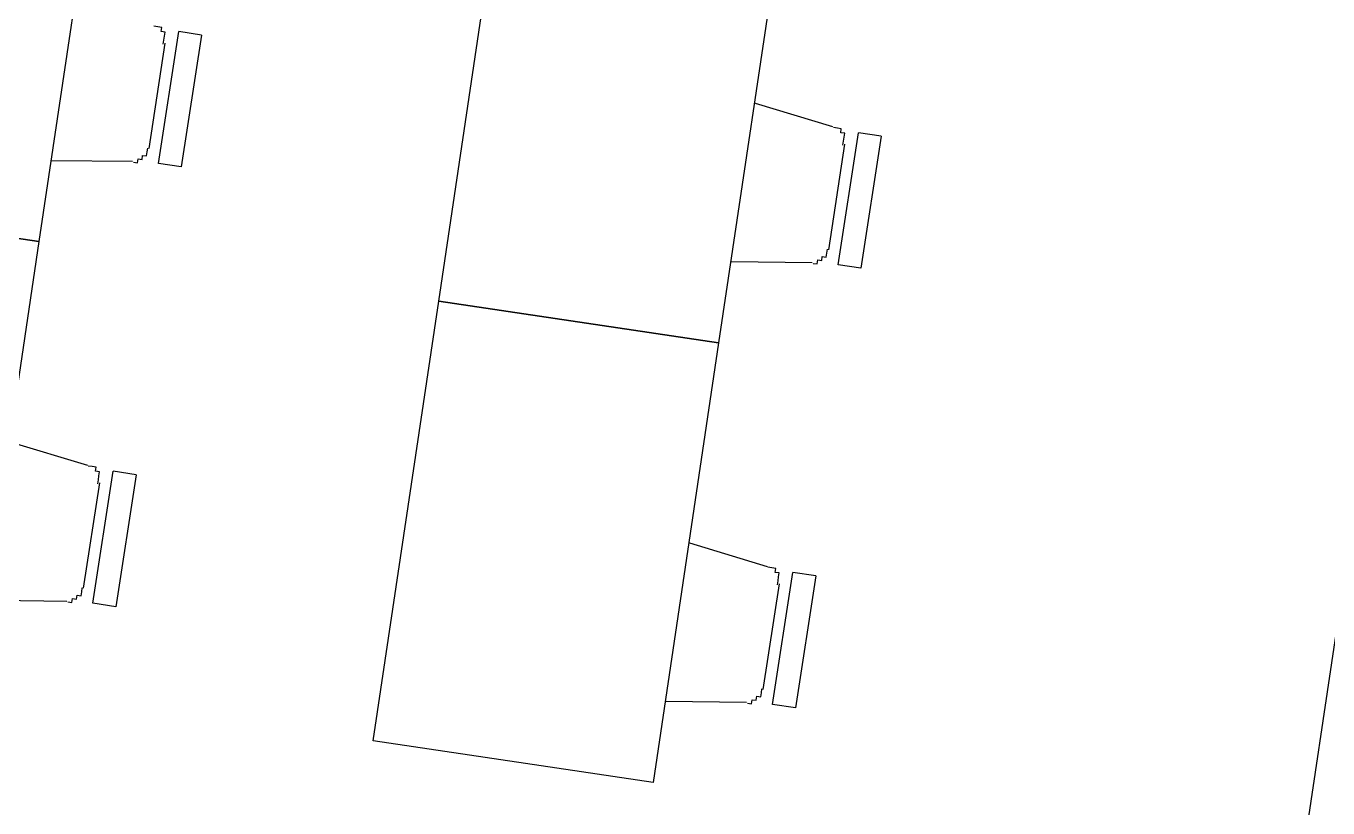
# Model space of a CAD drawing. Header units: millimetres. Extents: x 338 to 506, y 179 to 335.
# Drawn here: x 421.364 to 424.584, y 270.38 to 272.315 of the extents above; entities that cross this region are included whole.
import ezdxf

# ---------------------------------------------------------------- set-up
doc = ezdxf.new("R2010")
doc.units = ezdxf.units.MM
doc.linetypes.add('CENTER', pattern=[2, 1.25, -0.25, 0.25, -0.25])
doc.linetypes.add('DASHED2', pattern=[0.375, 0.25, -0.125])
doc.layers.add('EJES_DE_COLUMNA', color=255, linetype='DASHED2')
doc.layers.add('MUROS', color=32, linetype='Continuous')

# ---------------------------------------------------------------- blocks, each defined once
blk = doc.blocks.new('MESAS_AULA_INFORMATICA')
at = {"color": 18, "extrusion": (-2.33163e-06, -0.000958086, 1)}
for p, q in [((2985.1045, 1958.2213, -0.0148), (2985.1318, 1958.023, -0.015)), ((2985.4711, 1958.0214, -0.015), (2985.5003, 1958.2194, -0.0148)), ((2986.2045, 1958.2213, -0.0148), (2986.2318, 1958.023, -0.015)), ((2985.1692, 1957.9867, -0.015), (2985.4333, 1957.9855, -0.015)), ((2986.2692, 1957.9867, -0.015), (2986.5333, 1957.9855, -0.015)), ((2985.1357, 1957.9012, -0.0151), (2985.136, 1957.9583, -0.0151)), ((2985.136, 1957.9583, -0.0151), (2985.4662, 1957.9567, -0.0151)), ((2985.4659, 1957.8996, -0.0151), (2985.4662, 1957.9567, -0.0151)), ((2986.2357, 1957.9012, -0.0151), (2986.236, 1957.9583, -0.0151)), ((2986.236, 1957.9583, -0.0151), (2986.5662, 1957.9567, -0.0151)), ((2986.5659, 1957.8996, -0.0151), (2986.5662, 1957.9567, -0.0151)), ((2985.4659, 1957.8996, -0.0151), (2985.1357, 1957.9012, -0.0151)), ((2986.5659, 1957.8996, -0.0151), (2986.2357, 1957.9012, -0.0151)), ((2985.1045, 1956.5213, -0.0148), (2985.1318, 1956.323, -0.015)), ((2985.4711, 1956.3214, -0.015), (2985.5003, 1956.5194, -0.0148)), ((2986.2045, 1956.5213, -0.0148), (2986.2318, 1956.323, -0.015)), ((2986.5711, 1956.3214, -0.015), (2986.6003, 1956.5194, -0.0148)), ((2985.1692, 1956.2867, -0.015), (2985.4333, 1956.2855, -0.015)), ((2986.2692, 1956.2867, -0.015), (2986.5333, 1956.2855, -0.015)), ((2985.1357, 1956.2012, -0.0151), (2985.136, 1956.2583, -0.0151)), ((2985.136, 1956.2583, -0.0151), (2985.4662, 1956.2567, -0.0151)), ((2985.4659, 1956.1996, -0.0151), (2985.4662, 1956.2567, -0.0151)), ((2986.2357, 1956.2012, -0.0151), (2986.236, 1956.2583, -0.0151)), ((2986.236, 1956.2583, -0.0151), (2986.5662, 1956.2567, -0.0151)), ((2986.5659, 1956.1996, -0.0151), (2986.5662, 1956.2567, -0.0151)), ((2985.4659, 1956.1996, -0.0151), (2985.1357, 1956.2012, -0.0151)), ((2986.5659, 1956.1996, -0.0151), (2986.2357, 1956.2012, -0.0151))]:
    blk.add_line(p, q, dxfattribs=at)
at = {"color": 18, "elevation": -0.0148}
for points in [[(2984.9012, 1958.9223), (2986.0012, 1958.9223), (2986.0012, 1958.2223), (2984.9012, 1958.2223)], [(2986.0012, 1958.9223), (2987.1012, 1958.9223), (2987.1012, 1958.2223), (2986.0012, 1958.2223)], [(2984.9012, 1957.2223), (2986.0012, 1957.2223), (2986.0012, 1956.5223), (2984.9012, 1956.5223)], [(2986.0012, 1957.2223), (2987.1012, 1957.2223), (2987.1012, 1956.5223), (2986.0012, 1956.5223)]]:
    blk.add_lwpolyline(points, close=True, dxfattribs=at)
at = {"color": 18}
for points in [[(2985.13, 1958.02, -0.015), (2985.13, 1958.02, -0.015), (2985.13, 1958.02, -0.015), (2985.13, 1958.02, -0.015), (2985.13, 1958.02, -0.015), (2985.13, 1958.02, -0.015), (2985.13, 1958.02, -0.015), (2985.13, 1958.02, -0.015), (2985.13, 1958.02, -0.015), (2985.13, 1958.02, -0.015), (2985.13, 1958.02, -0.015), (2985.13, 1958.02, -0.015), (2985.13, 1958.02, -0.015), (2985.13, 1958.02, -0.015), (2985.13, 1958.02, -0.015), (2985.13, 1958.02, -0.015), (2985.13, 1958.02, -0.015), (2985.13, 1958.02, -0.015), (2985.13, 1958.01, -0.015), (2985.13, 1958.01, -0.015), (2985.13, 1958.01, -0.015), (2985.13, 1958.01, -0.015), (2985.13, 1958.01, -0.015), (2985.13, 1958.01, -0.015), (2985.13, 1958.01, -0.015), (2985.13, 1958.01, -0.015), (2985.13, 1958.01, -0.015), (2985.14, 1958.01, -0.015), (2985.14, 1958.01, -0.015), (2985.14, 1958.01, -0.015), (2985.14, 1958.01, -0.015), (2985.14, 1958.01, -0.015), (2985.14, 1958.01, -0.015), (2985.14, 1958.01, -0.015), (2985.14, 1958.01, -0.015), (2985.14, 1958.01, -0.015), (2985.14, 1958.01, -0.015), (2985.14, 1958.01, -0.015), (2985.14, 1958.01, -0.015), (2985.14, 1958.01, -0.015), (2985.14, 1958.01, -0.015), (2985.14, 1958.01, -0.015), (2985.14, 1958, -0.015), (2985.14, 1958, -0.015), (2985.14, 1958, -0.015), (2985.14, 1958, -0.015), (2985.14, 1958, -0.015), (2985.14, 1958, -0.015), (2985.14, 1958, -0.015), (2985.14, 1958, -0.015), (2985.14, 1958, -0.015), (2985.14, 1958, -0.015), (2985.14, 1958, -0.015), (2985.14, 1958, -0.015), (2985.14, 1958, -0.015), (2985.14, 1958, -0.015), (2985.14, 1958, -0.015), (2985.14, 1958, -0.015), (2985.14, 1958, -0.015), (2985.14, 1958, -0.015), (2985.14, 1958, -0.015), (2985.14, 1958, -0.015), (2985.14, 1958, -0.015), (2985.14, 1958, -0.015), (2985.14, 1958, -0.015), (2985.14, 1958, -0.015), (2985.15, 1958, -0.015), (2985.15, 1958, -0.015), (2985.15, 1958, -0.015), (2985.15, 1958, -0.015), (2985.15, 1958, -0.015), (2985.15, 1958, -0.015), (2985.15, 1957.99, -0.015), (2985.15, 1957.99, -0.015), (2985.15, 1957.99, -0.015), (2985.15, 1957.99, -0.015), (2985.15, 1957.99, -0.015), (2985.15, 1957.99, -0.015), (2985.15, 1957.99, -0.015), (2985.15, 1957.99, -0.015), (2985.15, 1957.99, -0.015), (2985.15, 1957.99, -0.015), (2985.15, 1957.99, -0.015), (2985.15, 1957.99, -0.015), (2985.15, 1957.99, -0.015), (2985.15, 1957.99, -0.015), (2985.15, 1957.99, -0.015), (2985.15, 1957.99, -0.015), (2985.15, 1957.99, -0.015), (2985.15, 1957.99, -0.015), (2985.15, 1957.99, -0.015), (2985.15, 1957.99, -0.015), (2985.15, 1957.99, -0.015), (2985.15, 1957.99, -0.015), (2985.16, 1957.99, -0.015), (2985.16, 1957.99, -0.015), (2985.16, 1957.99, -0.015), (2985.16, 1957.99, -0.015), (2985.16, 1957.99, -0.015), (2985.16, 1957.99, -0.015), (2985.16, 1957.99, -0.015), (2985.16, 1957.99, -0.015), (2985.16, 1957.99, -0.015), (2985.16, 1957.99, -0.015), (2985.16, 1957.99, -0.015), (2985.16, 1957.99, -0.015), (2985.16, 1957.99, -0.015), (2985.16, 1957.99, -0.015), (2985.16, 1957.99, -0.015), (2985.16, 1957.99, -0.015), (2985.16, 1957.99, -0.015), (2985.16, 1957.99, -0.015), (2985.16, 1957.99, -0.015), (2985.16, 1957.99, -0.015), (2985.16, 1957.99, -0.015), (2985.16, 1957.99, -0.015), (2985.16, 1957.99, -0.015), (2985.16, 1957.99, -0.015), (2985.17, 1957.99, -0.015), (2985.17, 1957.99, -0.015), (2985.17, 1957.99, -0.015), (2985.17, 1957.99, -0.015), (2985.17, 1957.99, -0.015), (2985.17, 1957.99, -0.015), (2985.17, 1957.99, -0.015), (2985.17, 1957.99, -0.015), (2985.17, 1957.99, -0.015), (2985.17, 1957.99, -0.015), (2985.17, 1957.99, -0.015)], [(2985.43, 1957.99, -0.015), (2985.43, 1957.99, -0.015), (2985.43, 1957.99, -0.015), (2985.43, 1957.99, -0.015), (2985.43, 1957.99, -0.015), (2985.44, 1957.99, -0.015), (2985.44, 1957.99, -0.015), (2985.44, 1957.99, -0.015), (2985.44, 1957.99, -0.015), (2985.44, 1957.99, -0.015), (2985.44, 1957.99, -0.015), (2985.44, 1957.99, -0.015), (2985.44, 1957.99, -0.015), (2985.44, 1957.99, -0.015), (2985.44, 1957.99, -0.015), (2985.44, 1957.99, -0.015), (2985.44, 1957.99, -0.015), (2985.44, 1957.99, -0.015), (2985.44, 1957.99, -0.015), (2985.44, 1957.99, -0.015), (2985.44, 1957.99, -0.015), (2985.44, 1957.99, -0.015), (2985.44, 1957.99, -0.015), (2985.44, 1957.99, -0.015), (2985.44, 1957.99, -0.015), (2985.44, 1957.99, -0.015), (2985.44, 1957.99, -0.015), (2985.44, 1957.99, -0.015), (2985.44, 1957.99, -0.015), (2985.45, 1957.99, -0.015), (2985.45, 1957.99, -0.015), (2985.45, 1957.99, -0.015), (2985.45, 1957.99, -0.015), (2985.45, 1957.99, -0.015), (2985.45, 1957.99, -0.015), (2985.45, 1957.99, -0.015), (2985.45, 1957.99, -0.015), (2985.45, 1957.99, -0.015), (2985.45, 1957.99, -0.015), (2985.45, 1957.99, -0.015), (2985.45, 1957.99, -0.015), (2985.45, 1957.99, -0.015), (2985.45, 1957.99, -0.015), (2985.45, 1957.99, -0.015), (2985.45, 1957.99, -0.015), (2985.45, 1957.99, -0.015), (2985.45, 1957.99, -0.015), (2985.45, 1957.99, -0.015), (2985.45, 1957.99, -0.015), (2985.45, 1957.99, -0.015), (2985.45, 1957.99, -0.015), (2985.45, 1957.99, -0.015), (2985.45, 1957.99, -0.015), (2985.45, 1957.99, -0.015), (2985.45, 1957.99, -0.015), (2985.46, 1957.99, -0.015), (2985.46, 1957.99, -0.015), (2985.46, 1957.99, -0.015), (2985.46, 1957.99, -0.015), (2985.46, 1957.99, -0.015), (2985.46, 1957.99, -0.015), (2985.46, 1957.99, -0.015), (2985.46, 1957.99, -0.015), (2985.46, 1958, -0.015), (2985.46, 1958, -0.015), (2985.46, 1958, -0.015), (2985.46, 1958, -0.015), (2985.46, 1958, -0.015), (2985.46, 1958, -0.015), (2985.46, 1958, -0.015), (2985.46, 1958, -0.015), (2985.46, 1958, -0.015), (2985.46, 1958, -0.015), (2985.46, 1958, -0.015), (2985.46, 1958, -0.015), (2985.46, 1958, -0.015), (2985.46, 1958, -0.015), (2985.46, 1958, -0.015), (2985.46, 1958, -0.015), (2985.46, 1958, -0.015), (2985.46, 1958, -0.015), (2985.46, 1958, -0.015), (2985.46, 1958, -0.015), (2985.46, 1958, -0.015), (2985.46, 1958, -0.015), (2985.46, 1958, -0.015), (2985.46, 1958, -0.015), (2985.46, 1958, -0.015), (2985.46, 1958, -0.015), (2985.47, 1958, -0.015), (2985.47, 1958, -0.015), (2985.47, 1958.01, -0.015), (2985.47, 1958.01, -0.015), (2985.47, 1958.01, -0.015), (2985.47, 1958.01, -0.015), (2985.47, 1958.01, -0.015), (2985.47, 1958.01, -0.015), (2985.47, 1958.01, -0.015), (2985.47, 1958.01, -0.015), (2985.47, 1958.01, -0.015), (2985.47, 1958.01, -0.015), (2985.47, 1958.01, -0.015), (2985.47, 1958.01, -0.015), (2985.47, 1958.01, -0.015), (2985.47, 1958.01, -0.015), (2985.47, 1958.01, -0.015), (2985.47, 1958.01, -0.015), (2985.47, 1958.01, -0.015), (2985.47, 1958.01, -0.015), (2985.47, 1958.01, -0.015), (2985.47, 1958.01, -0.015), (2985.47, 1958.01, -0.015), (2985.47, 1958.01, -0.015), (2985.47, 1958.01, -0.015), (2985.47, 1958.01, -0.015), (2985.47, 1958.02, -0.015), (2985.47, 1958.02, -0.015), (2985.47, 1958.02, -0.015), (2985.47, 1958.02, -0.015), (2985.47, 1958.02, -0.015), (2985.47, 1958.02, -0.015), (2985.47, 1958.02, -0.015), (2985.47, 1958.02, -0.015), (2985.47, 1958.02, -0.015), (2985.47, 1958.02, -0.015), (2985.47, 1958.02, -0.015), (2985.47, 1958.02, -0.015), (2985.47, 1958.02, -0.015), (2985.47, 1958.02, -0.015)], [(2986.23, 1958.02, -0.015), (2986.23, 1958.02, -0.015), (2986.23, 1958.02, -0.015), (2986.23, 1958.02, -0.015), (2986.23, 1958.02, -0.015), (2986.23, 1958.02, -0.015), (2986.23, 1958.02, -0.015), (2986.23, 1958.02, -0.015), (2986.23, 1958.02, -0.015), (2986.23, 1958.02, -0.015), (2986.23, 1958.02, -0.015), (2986.23, 1958.02, -0.015), (2986.23, 1958.02, -0.015), (2986.23, 1958.02, -0.015), (2986.23, 1958.02, -0.015), (2986.23, 1958.02, -0.015), (2986.23, 1958.02, -0.015), (2986.23, 1958.02, -0.015), (2986.23, 1958.01, -0.015), (2986.23, 1958.01, -0.015), (2986.23, 1958.01, -0.015), (2986.23, 1958.01, -0.015), (2986.23, 1958.01, -0.015), (2986.23, 1958.01, -0.015), (2986.23, 1958.01, -0.015), (2986.23, 1958.01, -0.015), (2986.23, 1958.01, -0.015), (2986.24, 1958.01, -0.015), (2986.24, 1958.01, -0.015), (2986.24, 1958.01, -0.015), (2986.24, 1958.01, -0.015), (2986.24, 1958.01, -0.015), (2986.24, 1958.01, -0.015), (2986.24, 1958.01, -0.015), (2986.24, 1958.01, -0.015), (2986.24, 1958.01, -0.015), (2986.24, 1958.01, -0.015), (2986.24, 1958.01, -0.015), (2986.24, 1958.01, -0.015), (2986.24, 1958.01, -0.015), (2986.24, 1958.01, -0.015), (2986.24, 1958.01, -0.015), (2986.24, 1958, -0.015), (2986.24, 1958, -0.015), (2986.24, 1958, -0.015), (2986.24, 1958, -0.015), (2986.24, 1958, -0.015), (2986.24, 1958, -0.015), (2986.24, 1958, -0.015), (2986.24, 1958, -0.015), (2986.24, 1958, -0.015), (2986.24, 1958, -0.015), (2986.24, 1958, -0.015), (2986.24, 1958, -0.015), (2986.24, 1958, -0.015), (2986.24, 1958, -0.015), (2986.24, 1958, -0.015), (2986.24, 1958, -0.015), (2986.24, 1958, -0.015), (2986.24, 1958, -0.015), (2986.24, 1958, -0.015), (2986.24, 1958, -0.015), (2986.24, 1958, -0.015), (2986.24, 1958, -0.015), (2986.24, 1958, -0.015), (2986.24, 1958, -0.015), (2986.25, 1958, -0.015), (2986.25, 1958, -0.015), (2986.25, 1958, -0.015), (2986.25, 1958, -0.015), (2986.25, 1958, -0.015), (2986.25, 1958, -0.015), (2986.25, 1957.99, -0.015), (2986.25, 1957.99, -0.015), (2986.25, 1957.99, -0.015), (2986.25, 1957.99, -0.015), (2986.25, 1957.99, -0.015), (2986.25, 1957.99, -0.015), (2986.25, 1957.99, -0.015), (2986.25, 1957.99, -0.015), (2986.25, 1957.99, -0.015), (2986.25, 1957.99, -0.015), (2986.25, 1957.99, -0.015), (2986.25, 1957.99, -0.015), (2986.25, 1957.99, -0.015), (2986.25, 1957.99, -0.015), (2986.25, 1957.99, -0.015), (2986.25, 1957.99, -0.015), (2986.25, 1957.99, -0.015), (2986.25, 1957.99, -0.015), (2986.25, 1957.99, -0.015), (2986.25, 1957.99, -0.015), (2986.25, 1957.99, -0.015), (2986.25, 1957.99, -0.015), (2986.26, 1957.99, -0.015), (2986.26, 1957.99, -0.015), (2986.26, 1957.99, -0.015), (2986.26, 1957.99, -0.015), (2986.26, 1957.99, -0.015), (2986.26, 1957.99, -0.015), (2986.26, 1957.99, -0.015), (2986.26, 1957.99, -0.015), (2986.26, 1957.99, -0.015), (2986.26, 1957.99, -0.015), (2986.26, 1957.99, -0.015), (2986.26, 1957.99, -0.015), (2986.26, 1957.99, -0.015), (2986.26, 1957.99, -0.015), (2986.26, 1957.99, -0.015), (2986.26, 1957.99, -0.015), (2986.26, 1957.99, -0.015), (2986.26, 1957.99, -0.015), (2986.26, 1957.99, -0.015), (2986.26, 1957.99, -0.015), (2986.26, 1957.99, -0.015), (2986.26, 1957.99, -0.015), (2986.26, 1957.99, -0.015), (2986.26, 1957.99, -0.015), (2986.27, 1957.99, -0.015), (2986.27, 1957.99, -0.015), (2986.27, 1957.99, -0.015), (2986.27, 1957.99, -0.015), (2986.27, 1957.99, -0.015), (2986.27, 1957.99, -0.015), (2986.27, 1957.99, -0.015), (2986.27, 1957.99, -0.015), (2986.27, 1957.99, -0.015), (2986.27, 1957.99, -0.015), (2986.27, 1957.99, -0.015)], [(2986.53, 1957.99, -0.015), (2986.53, 1957.99, -0.015), (2986.53, 1957.99, -0.015), (2986.53, 1957.99, -0.015), (2986.53, 1957.99, -0.015), (2986.54, 1957.99, -0.015), (2986.54, 1957.99, -0.015), (2986.54, 1957.99, -0.015), (2986.54, 1957.99, -0.015), (2986.54, 1957.99, -0.015), (2986.54, 1957.99, -0.015), (2986.54, 1957.99, -0.015), (2986.54, 1957.99, -0.015), (2986.54, 1957.99, -0.015), (2986.54, 1957.99, -0.015), (2986.54, 1957.99, -0.015), (2986.54, 1957.99, -0.015), (2986.54, 1957.99, -0.015), (2986.54, 1957.99, -0.015), (2986.54, 1957.99, -0.015), (2986.54, 1957.99, -0.015), (2986.54, 1957.99, -0.015), (2986.54, 1957.99, -0.015), (2986.54, 1957.99, -0.015), (2986.54, 1957.99, -0.015), (2986.54, 1957.99, -0.015), (2986.54, 1957.99, -0.015), (2986.54, 1957.99, -0.015), (2986.54, 1957.99, -0.015), (2986.55, 1957.99, -0.015), (2986.55, 1957.99, -0.015), (2986.55, 1957.99, -0.015), (2986.55, 1957.99, -0.015), (2986.55, 1957.99, -0.015), (2986.55, 1957.99, -0.015), (2986.55, 1957.99, -0.015), (2986.55, 1957.99, -0.015), (2986.55, 1957.99, -0.015), (2986.55, 1957.99, -0.015), (2986.55, 1957.99, -0.015), (2986.55, 1957.99, -0.015), (2986.55, 1957.99, -0.015), (2986.55, 1957.99, -0.015), (2986.55, 1957.99, -0.015), (2986.55, 1957.99, -0.015), (2986.55, 1957.99, -0.015), (2986.55, 1957.99, -0.015), (2986.55, 1957.99, -0.015), (2986.55, 1957.99, -0.015), (2986.55, 1957.99, -0.015), (2986.55, 1957.99, -0.015), (2986.55, 1957.99, -0.015), (2986.55, 1957.99, -0.015), (2986.55, 1957.99, -0.015), (2986.55, 1957.99, -0.015), (2986.56, 1957.99, -0.015), (2986.56, 1957.99, -0.015), (2986.56, 1957.99, -0.015), (2986.56, 1957.99, -0.015), (2986.56, 1957.99, -0.015), (2986.56, 1957.99, -0.015), (2986.56, 1957.99, -0.015), (2986.56, 1957.99, -0.015), (2986.56, 1958, -0.015), (2986.56, 1958, -0.015), (2986.56, 1958, -0.015), (2986.56, 1958, -0.015), (2986.56, 1958, -0.015), (2986.56, 1958, -0.015), (2986.56, 1958, -0.015), (2986.56, 1958, -0.015), (2986.56, 1958, -0.015), (2986.56, 1958, -0.015), (2986.56, 1958, -0.015), (2986.56, 1958, -0.015), (2986.56, 1958, -0.015), (2986.56, 1958, -0.015), (2986.56, 1958, -0.015), (2986.56, 1958, -0.015), (2986.56, 1958, -0.015), (2986.56, 1958, -0.015), (2986.56, 1958, -0.015), (2986.56, 1958, -0.015), (2986.56, 1958, -0.015), (2986.56, 1958, -0.015), (2986.56, 1958, -0.015), (2986.56, 1958, -0.015), (2986.56, 1958, -0.015), (2986.56, 1958, -0.015), (2986.57, 1958, -0.015), (2986.57, 1958, -0.015), (2986.57, 1958.01, -0.015), (2986.57, 1958.01, -0.015), (2986.57, 1958.01, -0.015), (2986.57, 1958.01, -0.015), (2986.57, 1958.01, -0.015), (2986.57, 1958.01, -0.015), (2986.57, 1958.01, -0.015), (2986.57, 1958.01, -0.015), (2986.57, 1958.01, -0.015), (2986.57, 1958.01, -0.015), (2986.57, 1958.01, -0.015), (2986.57, 1958.01, -0.015), (2986.57, 1958.01, -0.015), (2986.57, 1958.01, -0.015), (2986.57, 1958.01, -0.015), (2986.57, 1958.01, -0.015), (2986.57, 1958.01, -0.015), (2986.57, 1958.01, -0.015), (2986.57, 1958.01, -0.015), (2986.57, 1958.01, -0.015), (2986.57, 1958.01, -0.015), (2986.57, 1958.01, -0.015), (2986.57, 1958.01, -0.015), (2986.57, 1958.01, -0.015), (2986.57, 1958.02, -0.015), (2986.57, 1958.02, -0.015), (2986.57, 1958.02, -0.015), (2986.57, 1958.02, -0.015), (2986.57, 1958.02, -0.015), (2986.57, 1958.02, -0.015), (2986.57, 1958.02, -0.015), (2986.57, 1958.02, -0.015), (2986.57, 1958.02, -0.015), (2986.57, 1958.02, -0.015), (2986.57, 1958.02, -0.015), (2986.57, 1958.02, -0.015), (2986.57, 1958.02, -0.015), (2986.57, 1958.02, -0.015)], [(2985.13, 1956.32, -0.015), (2985.13, 1956.32, -0.015), (2985.13, 1956.32, -0.015), (2985.13, 1956.32, -0.015), (2985.13, 1956.32, -0.015), (2985.13, 1956.32, -0.015), (2985.13, 1956.32, -0.015), (2985.13, 1956.32, -0.015), (2985.13, 1956.32, -0.015), (2985.13, 1956.32, -0.015), (2985.13, 1956.32, -0.015), (2985.13, 1956.32, -0.015), (2985.13, 1956.32, -0.015), (2985.13, 1956.32, -0.015), (2985.13, 1956.32, -0.015), (2985.13, 1956.32, -0.015), (2985.13, 1956.32, -0.015), (2985.13, 1956.32, -0.015), (2985.13, 1956.31, -0.015), (2985.13, 1956.31, -0.015), (2985.13, 1956.31, -0.015), (2985.13, 1956.31, -0.015), (2985.13, 1956.31, -0.015), (2985.13, 1956.31, -0.015), (2985.13, 1956.31, -0.015), (2985.13, 1956.31, -0.015), (2985.13, 1956.31, -0.015), (2985.14, 1956.31, -0.015), (2985.14, 1956.31, -0.015), (2985.14, 1956.31, -0.015), (2985.14, 1956.31, -0.015), (2985.14, 1956.31, -0.015), (2985.14, 1956.31, -0.015), (2985.14, 1956.31, -0.015), (2985.14, 1956.31, -0.015), (2985.14, 1956.31, -0.015), (2985.14, 1956.31, -0.015), (2985.14, 1956.31, -0.015), (2985.14, 1956.31, -0.015), (2985.14, 1956.31, -0.015), (2985.14, 1956.31, -0.015), (2985.14, 1956.31, -0.015), (2985.14, 1956.3, -0.015), (2985.14, 1956.3, -0.015), (2985.14, 1956.3, -0.015), (2985.14, 1956.3, -0.015), (2985.14, 1956.3, -0.015), (2985.14, 1956.3, -0.015), (2985.14, 1956.3, -0.015), (2985.14, 1956.3, -0.015), (2985.14, 1956.3, -0.015), (2985.14, 1956.3, -0.015), (2985.14, 1956.3, -0.015), (2985.14, 1956.3, -0.015), (2985.14, 1956.3, -0.015), (2985.14, 1956.3, -0.015), (2985.14, 1956.3, -0.015), (2985.14, 1956.3, -0.015), (2985.14, 1956.3, -0.015), (2985.14, 1956.3, -0.015), (2985.14, 1956.3, -0.015), (2985.14, 1956.3, -0.015), (2985.14, 1956.3, -0.015), (2985.14, 1956.3, -0.015), (2985.14, 1956.3, -0.015), (2985.14, 1956.3, -0.015), (2985.15, 1956.3, -0.015), (2985.15, 1956.3, -0.015), (2985.15, 1956.3, -0.015), (2985.15, 1956.3, -0.015), (2985.15, 1956.3, -0.015), (2985.15, 1956.3, -0.015), (2985.15, 1956.29, -0.015), (2985.15, 1956.29, -0.015), (2985.15, 1956.29, -0.015), (2985.15, 1956.29, -0.015), (2985.15, 1956.29, -0.015), (2985.15, 1956.29, -0.015), (2985.15, 1956.29, -0.015), (2985.15, 1956.29, -0.015), (2985.15, 1956.29, -0.015), (2985.15, 1956.29, -0.015), (2985.15, 1956.29, -0.015), (2985.15, 1956.29, -0.015), (2985.15, 1956.29, -0.015), (2985.15, 1956.29, -0.015), (2985.15, 1956.29, -0.015), (2985.15, 1956.29, -0.015), (2985.15, 1956.29, -0.015), (2985.15, 1956.29, -0.015), (2985.15, 1956.29, -0.015), (2985.15, 1956.29, -0.015), (2985.15, 1956.29, -0.015), (2985.15, 1956.29, -0.015), (2985.16, 1956.29, -0.015), (2985.16, 1956.29, -0.015), (2985.16, 1956.29, -0.015), (2985.16, 1956.29, -0.015), (2985.16, 1956.29, -0.015), (2985.16, 1956.29, -0.015), (2985.16, 1956.29, -0.015), (2985.16, 1956.29, -0.015), (2985.16, 1956.29, -0.015), (2985.16, 1956.29, -0.015), (2985.16, 1956.29, -0.015), (2985.16, 1956.29, -0.015), (2985.16, 1956.29, -0.015), (2985.16, 1956.29, -0.015), (2985.16, 1956.29, -0.015), (2985.16, 1956.29, -0.015), (2985.16, 1956.29, -0.015), (2985.16, 1956.29, -0.015), (2985.16, 1956.29, -0.015), (2985.16, 1956.29, -0.015), (2985.16, 1956.29, -0.015), (2985.16, 1956.29, -0.015), (2985.16, 1956.29, -0.015), (2985.16, 1956.29, -0.015), (2985.17, 1956.29, -0.015), (2985.17, 1956.29, -0.015), (2985.17, 1956.29, -0.015), (2985.17, 1956.29, -0.015), (2985.17, 1956.29, -0.015), (2985.17, 1956.29, -0.015), (2985.17, 1956.29, -0.015), (2985.17, 1956.29, -0.015), (2985.17, 1956.29, -0.015), (2985.17, 1956.29, -0.015), (2985.17, 1956.29, -0.015)], [(2985.43, 1956.29, -0.015), (2985.43, 1956.29, -0.015), (2985.43, 1956.29, -0.015), (2985.43, 1956.29, -0.015), (2985.43, 1956.29, -0.015), (2985.44, 1956.29, -0.015), (2985.44, 1956.29, -0.015), (2985.44, 1956.29, -0.015), (2985.44, 1956.29, -0.015), (2985.44, 1956.29, -0.015), (2985.44, 1956.29, -0.015), (2985.44, 1956.29, -0.015), (2985.44, 1956.29, -0.015), (2985.44, 1956.29, -0.015), (2985.44, 1956.29, -0.015), (2985.44, 1956.29, -0.015), (2985.44, 1956.29, -0.015), (2985.44, 1956.29, -0.015), (2985.44, 1956.29, -0.015), (2985.44, 1956.29, -0.015), (2985.44, 1956.29, -0.015), (2985.44, 1956.29, -0.015), (2985.44, 1956.29, -0.015), (2985.44, 1956.29, -0.015), (2985.44, 1956.29, -0.015), (2985.44, 1956.29, -0.015), (2985.44, 1956.29, -0.015), (2985.44, 1956.29, -0.015), (2985.44, 1956.29, -0.015), (2985.45, 1956.29, -0.015), (2985.45, 1956.29, -0.015), (2985.45, 1956.29, -0.015), (2985.45, 1956.29, -0.015), (2985.45, 1956.29, -0.015), (2985.45, 1956.29, -0.015), (2985.45, 1956.29, -0.015), (2985.45, 1956.29, -0.015), (2985.45, 1956.29, -0.015), (2985.45, 1956.29, -0.015), (2985.45, 1956.29, -0.015), (2985.45, 1956.29, -0.015), (2985.45, 1956.29, -0.015), (2985.45, 1956.29, -0.015), (2985.45, 1956.29, -0.015), (2985.45, 1956.29, -0.015), (2985.45, 1956.29, -0.015), (2985.45, 1956.29, -0.015), (2985.45, 1956.29, -0.015), (2985.45, 1956.29, -0.015), (2985.45, 1956.29, -0.015), (2985.45, 1956.29, -0.015), (2985.45, 1956.29, -0.015), (2985.45, 1956.29, -0.015), (2985.45, 1956.29, -0.015), (2985.45, 1956.29, -0.015), (2985.46, 1956.29, -0.015), (2985.46, 1956.29, -0.015), (2985.46, 1956.29, -0.015), (2985.46, 1956.29, -0.015), (2985.46, 1956.29, -0.015), (2985.46, 1956.29, -0.015), (2985.46, 1956.29, -0.015), (2985.46, 1956.29, -0.015), (2985.46, 1956.3, -0.015), (2985.46, 1956.3, -0.015), (2985.46, 1956.3, -0.015), (2985.46, 1956.3, -0.015), (2985.46, 1956.3, -0.015), (2985.46, 1956.3, -0.015), (2985.46, 1956.3, -0.015), (2985.46, 1956.3, -0.015), (2985.46, 1956.3, -0.015), (2985.46, 1956.3, -0.015), (2985.46, 1956.3, -0.015), (2985.46, 1956.3, -0.015), (2985.46, 1956.3, -0.015), (2985.46, 1956.3, -0.015), (2985.46, 1956.3, -0.015), (2985.46, 1956.3, -0.015), (2985.46, 1956.3, -0.015), (2985.46, 1956.3, -0.015), (2985.46, 1956.3, -0.015), (2985.46, 1956.3, -0.015), (2985.46, 1956.3, -0.015), (2985.46, 1956.3, -0.015), (2985.46, 1956.3, -0.015), (2985.46, 1956.3, -0.015), (2985.46, 1956.3, -0.015), (2985.46, 1956.3, -0.015), (2985.47, 1956.3, -0.015), (2985.47, 1956.3, -0.015), (2985.47, 1956.31, -0.015), (2985.47, 1956.31, -0.015), (2985.47, 1956.31, -0.015), (2985.47, 1956.31, -0.015), (2985.47, 1956.31, -0.015), (2985.47, 1956.31, -0.015), (2985.47, 1956.31, -0.015), (2985.47, 1956.31, -0.015), (2985.47, 1956.31, -0.015), (2985.47, 1956.31, -0.015), (2985.47, 1956.31, -0.015), (2985.47, 1956.31, -0.015), (2985.47, 1956.31, -0.015), (2985.47, 1956.31, -0.015), (2985.47, 1956.31, -0.015), (2985.47, 1956.31, -0.015), (2985.47, 1956.31, -0.015), (2985.47, 1956.31, -0.015), (2985.47, 1956.31, -0.015), (2985.47, 1956.31, -0.015), (2985.47, 1956.31, -0.015), (2985.47, 1956.31, -0.015), (2985.47, 1956.31, -0.015), (2985.47, 1956.31, -0.015), (2985.47, 1956.32, -0.015), (2985.47, 1956.32, -0.015), (2985.47, 1956.32, -0.015), (2985.47, 1956.32, -0.015), (2985.47, 1956.32, -0.015), (2985.47, 1956.32, -0.015), (2985.47, 1956.32, -0.015), (2985.47, 1956.32, -0.015), (2985.47, 1956.32, -0.015), (2985.47, 1956.32, -0.015), (2985.47, 1956.32, -0.015), (2985.47, 1956.32, -0.015), (2985.47, 1956.32, -0.015), (2985.47, 1956.32, -0.015)], [(2986.23, 1956.32, -0.015), (2986.23, 1956.32, -0.015), (2986.23, 1956.32, -0.015), (2986.23, 1956.32, -0.015), (2986.23, 1956.32, -0.015), (2986.23, 1956.32, -0.015), (2986.23, 1956.32, -0.015), (2986.23, 1956.32, -0.015), (2986.23, 1956.32, -0.015), (2986.23, 1956.32, -0.015), (2986.23, 1956.32, -0.015), (2986.23, 1956.32, -0.015), (2986.23, 1956.32, -0.015), (2986.23, 1956.32, -0.015), (2986.23, 1956.32, -0.015), (2986.23, 1956.32, -0.015), (2986.23, 1956.32, -0.015), (2986.23, 1956.32, -0.015), (2986.23, 1956.31, -0.015), (2986.23, 1956.31, -0.015), (2986.23, 1956.31, -0.015), (2986.23, 1956.31, -0.015), (2986.23, 1956.31, -0.015), (2986.23, 1956.31, -0.015), (2986.23, 1956.31, -0.015), (2986.23, 1956.31, -0.015), (2986.23, 1956.31, -0.015), (2986.24, 1956.31, -0.015), (2986.24, 1956.31, -0.015), (2986.24, 1956.31, -0.015), (2986.24, 1956.31, -0.015), (2986.24, 1956.31, -0.015), (2986.24, 1956.31, -0.015), (2986.24, 1956.31, -0.015), (2986.24, 1956.31, -0.015), (2986.24, 1956.31, -0.015), (2986.24, 1956.31, -0.015), (2986.24, 1956.31, -0.015), (2986.24, 1956.31, -0.015), (2986.24, 1956.31, -0.015), (2986.24, 1956.31, -0.015), (2986.24, 1956.31, -0.015), (2986.24, 1956.3, -0.015), (2986.24, 1956.3, -0.015), (2986.24, 1956.3, -0.015), (2986.24, 1956.3, -0.015), (2986.24, 1956.3, -0.015), (2986.24, 1956.3, -0.015), (2986.24, 1956.3, -0.015), (2986.24, 1956.3, -0.015), (2986.24, 1956.3, -0.015), (2986.24, 1956.3, -0.015), (2986.24, 1956.3, -0.015), (2986.24, 1956.3, -0.015), (2986.24, 1956.3, -0.015), (2986.24, 1956.3, -0.015), (2986.24, 1956.3, -0.015), (2986.24, 1956.3, -0.015), (2986.24, 1956.3, -0.015), (2986.24, 1956.3, -0.015), (2986.24, 1956.3, -0.015), (2986.24, 1956.3, -0.015), (2986.24, 1956.3, -0.015), (2986.24, 1956.3, -0.015), (2986.24, 1956.3, -0.015), (2986.24, 1956.3, -0.015), (2986.25, 1956.3, -0.015), (2986.25, 1956.3, -0.015), (2986.25, 1956.3, -0.015), (2986.25, 1956.3, -0.015), (2986.25, 1956.3, -0.015), (2986.25, 1956.3, -0.015), (2986.25, 1956.29, -0.015), (2986.25, 1956.29, -0.015), (2986.25, 1956.29, -0.015), (2986.25, 1956.29, -0.015), (2986.25, 1956.29, -0.015), (2986.25, 1956.29, -0.015), (2986.25, 1956.29, -0.015), (2986.25, 1956.29, -0.015), (2986.25, 1956.29, -0.015), (2986.25, 1956.29, -0.015), (2986.25, 1956.29, -0.015), (2986.25, 1956.29, -0.015), (2986.25, 1956.29, -0.015), (2986.25, 1956.29, -0.015), (2986.25, 1956.29, -0.015), (2986.25, 1956.29, -0.015), (2986.25, 1956.29, -0.015), (2986.25, 1956.29, -0.015), (2986.25, 1956.29, -0.015), (2986.25, 1956.29, -0.015), (2986.25, 1956.29, -0.015), (2986.25, 1956.29, -0.015), (2986.26, 1956.29, -0.015), (2986.26, 1956.29, -0.015), (2986.26, 1956.29, -0.015), (2986.26, 1956.29, -0.015), (2986.26, 1956.29, -0.015), (2986.26, 1956.29, -0.015), (2986.26, 1956.29, -0.015), (2986.26, 1956.29, -0.015), (2986.26, 1956.29, -0.015), (2986.26, 1956.29, -0.015), (2986.26, 1956.29, -0.015), (2986.26, 1956.29, -0.015), (2986.26, 1956.29, -0.015), (2986.26, 1956.29, -0.015), (2986.26, 1956.29, -0.015), (2986.26, 1956.29, -0.015), (2986.26, 1956.29, -0.015), (2986.26, 1956.29, -0.015), (2986.26, 1956.29, -0.015), (2986.26, 1956.29, -0.015), (2986.26, 1956.29, -0.015), (2986.26, 1956.29, -0.015), (2986.26, 1956.29, -0.015), (2986.26, 1956.29, -0.015), (2986.27, 1956.29, -0.015), (2986.27, 1956.29, -0.015), (2986.27, 1956.29, -0.015), (2986.27, 1956.29, -0.015), (2986.27, 1956.29, -0.015), (2986.27, 1956.29, -0.015), (2986.27, 1956.29, -0.015), (2986.27, 1956.29, -0.015), (2986.27, 1956.29, -0.015), (2986.27, 1956.29, -0.015), (2986.27, 1956.29, -0.015)], [(2986.53, 1956.29, -0.015), (2986.53, 1956.29, -0.015), (2986.53, 1956.29, -0.015), (2986.53, 1956.29, -0.015), (2986.53, 1956.29, -0.015), (2986.54, 1956.29, -0.015), (2986.54, 1956.29, -0.015), (2986.54, 1956.29, -0.015), (2986.54, 1956.29, -0.015), (2986.54, 1956.29, -0.015), (2986.54, 1956.29, -0.015), (2986.54, 1956.29, -0.015), (2986.54, 1956.29, -0.015), (2986.54, 1956.29, -0.015), (2986.54, 1956.29, -0.015), (2986.54, 1956.29, -0.015), (2986.54, 1956.29, -0.015), (2986.54, 1956.29, -0.015), (2986.54, 1956.29, -0.015), (2986.54, 1956.29, -0.015), (2986.54, 1956.29, -0.015), (2986.54, 1956.29, -0.015), (2986.54, 1956.29, -0.015), (2986.54, 1956.29, -0.015), (2986.54, 1956.29, -0.015), (2986.54, 1956.29, -0.015), (2986.54, 1956.29, -0.015), (2986.54, 1956.29, -0.015), (2986.54, 1956.29, -0.015), (2986.55, 1956.29, -0.015), (2986.55, 1956.29, -0.015), (2986.55, 1956.29, -0.015), (2986.55, 1956.29, -0.015), (2986.55, 1956.29, -0.015), (2986.55, 1956.29, -0.015), (2986.55, 1956.29, -0.015), (2986.55, 1956.29, -0.015), (2986.55, 1956.29, -0.015), (2986.55, 1956.29, -0.015), (2986.55, 1956.29, -0.015), (2986.55, 1956.29, -0.015), (2986.55, 1956.29, -0.015), (2986.55, 1956.29, -0.015), (2986.55, 1956.29, -0.015), (2986.55, 1956.29, -0.015), (2986.55, 1956.29, -0.015), (2986.55, 1956.29, -0.015), (2986.55, 1956.29, -0.015), (2986.55, 1956.29, -0.015), (2986.55, 1956.29, -0.015), (2986.55, 1956.29, -0.015), (2986.55, 1956.29, -0.015), (2986.55, 1956.29, -0.015), (2986.55, 1956.29, -0.015), (2986.55, 1956.29, -0.015), (2986.56, 1956.29, -0.015), (2986.56, 1956.29, -0.015), (2986.56, 1956.29, -0.015), (2986.56, 1956.29, -0.015), (2986.56, 1956.29, -0.015), (2986.56, 1956.29, -0.015), (2986.56, 1956.29, -0.015), (2986.56, 1956.29, -0.015), (2986.56, 1956.3, -0.015), (2986.56, 1956.3, -0.015), (2986.56, 1956.3, -0.015), (2986.56, 1956.3, -0.015), (2986.56, 1956.3, -0.015), (2986.56, 1956.3, -0.015), (2986.56, 1956.3, -0.015), (2986.56, 1956.3, -0.015), (2986.56, 1956.3, -0.015), (2986.56, 1956.3, -0.015), (2986.56, 1956.3, -0.015), (2986.56, 1956.3, -0.015), (2986.56, 1956.3, -0.015), (2986.56, 1956.3, -0.015), (2986.56, 1956.3, -0.015), (2986.56, 1956.3, -0.015), (2986.56, 1956.3, -0.015), (2986.56, 1956.3, -0.015), (2986.56, 1956.3, -0.015), (2986.56, 1956.3, -0.015), (2986.56, 1956.3, -0.015), (2986.56, 1956.3, -0.015), (2986.56, 1956.3, -0.015), (2986.56, 1956.3, -0.015), (2986.56, 1956.3, -0.015), (2986.56, 1956.3, -0.015), (2986.57, 1956.3, -0.015), (2986.57, 1956.3, -0.015), (2986.57, 1956.31, -0.015), (2986.57, 1956.31, -0.015), (2986.57, 1956.31, -0.015), (2986.57, 1956.31, -0.015), (2986.57, 1956.31, -0.015), (2986.57, 1956.31, -0.015), (2986.57, 1956.31, -0.015), (2986.57, 1956.31, -0.015), (2986.57, 1956.31, -0.015), (2986.57, 1956.31, -0.015), (2986.57, 1956.31, -0.015), (2986.57, 1956.31, -0.015), (2986.57, 1956.31, -0.015), (2986.57, 1956.31, -0.015), (2986.57, 1956.31, -0.015), (2986.57, 1956.31, -0.015), (2986.57, 1956.31, -0.015), (2986.57, 1956.31, -0.015), (2986.57, 1956.31, -0.015), (2986.57, 1956.31, -0.015), (2986.57, 1956.31, -0.015), (2986.57, 1956.31, -0.015), (2986.57, 1956.31, -0.015), (2986.57, 1956.31, -0.015), (2986.57, 1956.32, -0.015), (2986.57, 1956.32, -0.015), (2986.57, 1956.32, -0.015), (2986.57, 1956.32, -0.015), (2986.57, 1956.32, -0.015), (2986.57, 1956.32, -0.015), (2986.57, 1956.32, -0.015), (2986.57, 1956.32, -0.015), (2986.57, 1956.32, -0.015), (2986.57, 1956.32, -0.015), (2986.57, 1956.32, -0.015), (2986.57, 1956.32, -0.015), (2986.57, 1956.32, -0.015), (2986.57, 1956.32, -0.015)]]:
    blk.add_polyline3d(points, dxfattribs=at)
blk = doc.blocks.new('EJES_ESTRUCTURALES')
at = {"layer": 'EJES_DE_COLUMNA', "color": 9, "linetype": 'CENTER'}
blk.add_line((661.47768, 169.90297), (759.37077, 169.90297), dxfattribs=at)
blk = doc.blocks.new('A$C7152A42C')
at = {"color": 4}
blk.add_blockref('MESAS_AULA_INFORMATICA', (-2892.7659, -1880.28762), dxfattribs=at)
at = {"layer": 'EJES_DE_COLUMNA'}
blk.add_blockref('EJES_ESTRUCTURALES', (-631.22088, -95.28525), dxfattribs=at)

msp = doc.modelspace()

# ---------------------------------------------------------------- block references
at = {"layer": 'MUROS', "color": 32, "rotation": 81.53046525965426}
msp.add_blockref('A$C7152A42C', (484.7482, 168.0844), dxfattribs=at)

doc.saveas('drawing.dxf')
